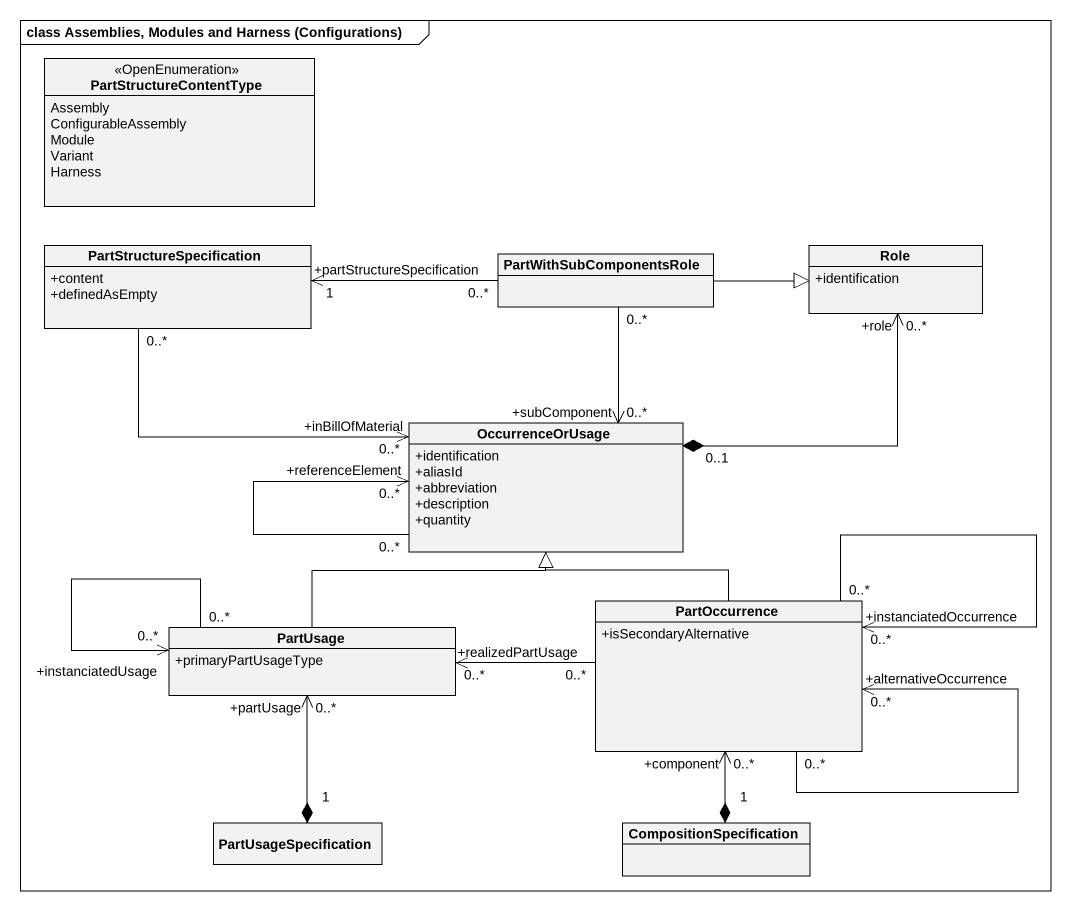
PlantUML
@startuml
mainframe class Assemblies, Modules and Harness (Configurations)
hide circle
hide empty members
skinparam classAttributeIconSize 0
enum PartStructureContentType <<OpenEnumeration>> {
  Assembly
  ConfigurableAssembly
  Module
  Variant
  Harness
}
class PartStructureSpecification {
  +content
  +definedAsEmpty
}
class PartWithSubComponentsRole
class Role {
  +identification
}
class OccurrenceOrUsage {
  +identification
  +aliasId
  +abbreviation
  +description
  +quantity
}
class PartUsage {
  +primaryPartUsageType
}
class PartOccurrence {
  +isSecondaryAlternative
}
class PartUsageSpecification
class CompositionSpecification
PartStructureSpecification "0..*" -right-> "+inBillOfMaterial\n0..*" OccurrenceOrUsage
PartWithSubComponentsRole "0..*" -left-> "+partStructureSpecification\n1" PartStructureSpecification
PartWithSubComponentsRole -right-|> Role
PartWithSubComponentsRole "0..*" --> "+subComponent\n0..*" OccurrenceOrUsage
OccurrenceOrUsage "0..1" *-right-> "+role\n0..*" Role
OccurrenceOrUsage "0..*" --> "+referenceElement\n0..*" OccurrenceOrUsage
PartUsage -up-|> OccurrenceOrUsage
PartUsage "0..*" --> "0..*\n+instanciatedUsage" PartUsage
PartOccurrence -up-|> OccurrenceOrUsage
PartOccurrence "0..*" -left-> "+realizedPartUsage\n0..*" PartUsage
PartOccurrence "0..*" --> "+alternativeOccurrence\n0..*" PartOccurrence
PartOccurrence "0..*" --> "+instanciatedOccurrence\n0..*" PartOccurrence
PartUsageSpecification "1" *-up-> "+partUsage\n0..*" PartUsage
CompositionSpecification "1" *-up-> "+component\n0..*" PartOccurrence
@enduml
